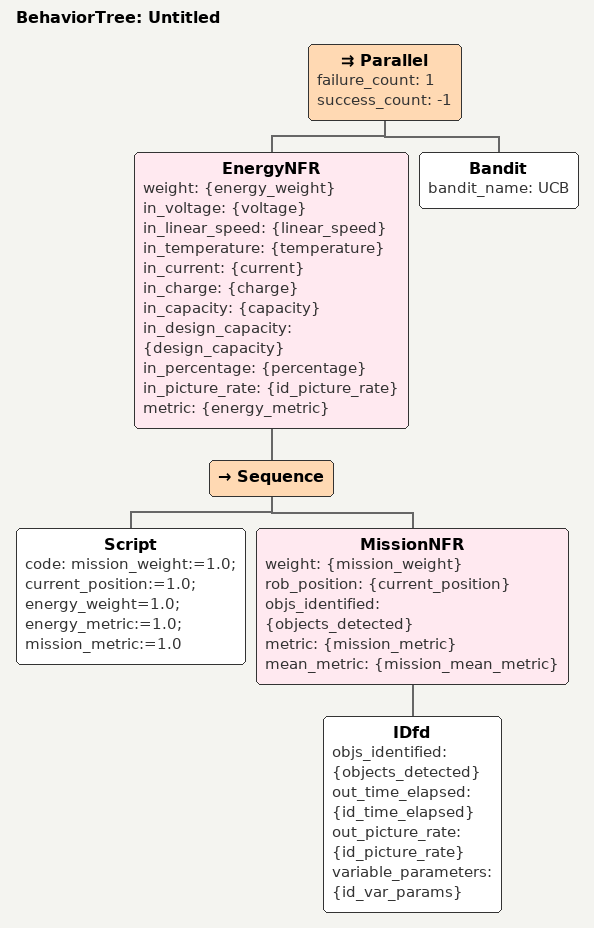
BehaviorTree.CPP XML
<root BTCPP_format="4">
  <BehaviorTree ID="Untitled">
    <Parallel failure_count="1"
              success_count="-1">
      <EnergyNFR weight="{energy_weight}" in_voltage="{voltage}" in_linear_speed="{linear_speed}" in_temperature="{temperature}" in_current="{current}" in_charge="{charge}" in_capacity="{capacity}" in_design_capacity="{design_capacity}" in_percentage="{percentage}" in_picture_rate="{id_picture_rate}" metric="{energy_metric}">
      <Sequence>
        <Script code="mission_weight:=1.0; current_position:=1.0; energy_weight=1.0; energy_metric:=1.0; mission_metric:=1.0" />
        <MissionNFR weight="{mission_weight}" rob_position="{current_position}" objs_identified="{objects_detected}" metric="{mission_metric}" mean_metric="{mission_mean_metric}" >
          <IDfd objs_identified="{objects_detected}" out_time_elapsed="{id_time_elapsed}" out_picture_rate="{id_picture_rate}" variable_parameters="{id_var_params}"/>
        </MissionNFR>
      </Sequence>
      </EnergyNFR>
      <Bandit bandit_name="UCB" />
    </Parallel>
  </BehaviorTree>
</root>
